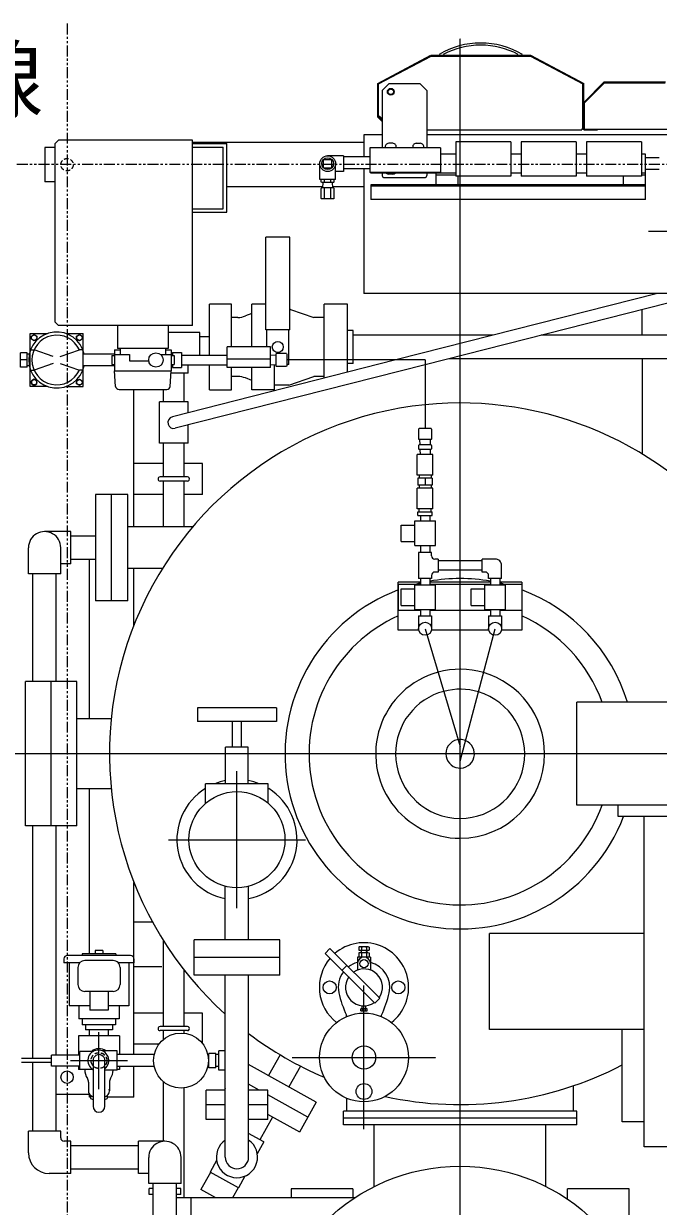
# Model space of a CAD drawing. Units: millimetres at full size. Extents: x -21196 to 21204, y -11807 to 11807.
# Drawn here: x -15811 to -14887, y -8360 to -6638 of the extents above; entities that cross this region are included whole.
import ezdxf
from ezdxf.enums import TextEntityAlignment as Align

# ---------------------------------------------------------------- set-up
doc = ezdxf.new("R2010")
doc.units = ezdxf.units.MM
doc.header["$LTSCALE"] = 0.5
for name, pattern in [('USER5', [2, 1.25, -0.25, 0.25, -0.25]), ('USER6', [63.5, 31.75, -6.35, 6.35, -6.35, 6.35, -6.35]), ('USER7', [38.099999, 12.7, -6.35, 12.7, -6.35])]:
    doc.linetypes.add(name, pattern=pattern)
doc.layers.add('0-1_0(機器配置図 260128.dwg)', color=7, linetype='Continuous', lineweight=9)
doc.layers.add('0-B_PV(機器配置図 260128.dwg)', color=7, linetype='Continuous', lineweight=18)
doc.styles.add('ＭＳ ゴシック', font='')
doc.styles.get('ＭＳ ゴシック').set_extended_font_data('MS Gothic')

msp = doc.modelspace()

# ---------------------------------------------------------------- linework, layer by layer
at = {"layer": '0-B_PV(機器配置図 260128.dwg)', "linetype": 'USER6'}
for p, q in [((-15748.2401, -6638.3629), (-15748.2401, -8470.8023)), ((-14630.8121, -6843.6113), (-15939.0275, -6843.6113))]:
    msp.add_line(p, q, dxfattribs=at)
at = {"layer": '0-B_PV(機器配置図 260128.dwg)', "linetype": 'USER5'}
for p, q in [((-15175.7399, -8980.9304), (-15175.7399, -6659.8951)), ((-14806.815, -6941.1113), (-14901.2353, -6941.1113)), ((-14543.0573, -7701.1113), (-16211.2009, -7701.1113)), ((-15500.7399, -7926.0108), (-15500.7399, -7726.2108)), ((-15600.6399, -7826.1108), (-15400.8399, -7826.1108)), ((-15315.7402, -8247.7112), (-15315.7402, -8038.5112)), ((-15701.7396, -8189.1109), (-15701.7396, -8106.1109)), ((-15743.2396, -8147.6109), (-15660.2396, -8147.6109)), ((-15420.3402, -8143.1112), (-15211.1402, -8143.1112))]:
    msp.add_line(p, q, dxfattribs=at)
at = {"layer": '0-B_PV(機器配置図 260128.dwg)'}
for p, q in [((-15295.7394, -6725.2888), (-15218.6009, -6684.4507)), ((-15218.0394, -6684.3113), (-15073.1414, -6684.3113)), ((-15218.0394, -6685.5113), (-15073.4394, -6685.5113)), ((-15073.4394, -6685.5113), (-14996.9394, -6726.0113)), ((-15073.1414, -6684.3113), (-14995.7394, -6725.2888)), ((-15295.7394, -6774.3113), (-15295.7394, -6725.2888)), ((-15289.2394, -6735.5113), (-15279.2394, -6725.5113)), ((-15279.2394, -6725.5113), (-15234.2394, -6725.5113)), ((-15224.2394, -6735.5113), (-15234.2394, -6725.5113)), ((-14996.9394, -6791.5113), (-14996.9394, -6726.0113)), ((-14995.7394, -6753.1113), (-14965.7394, -6723.1113)), ((-14995.7394, -6791.5113), (-14995.7394, -6725.2888)), ((-14994.5394, -6753.6083), (-14965.2424, -6724.3113)), ((-14965.7394, -6723.1113), (-14876.7394, -6723.1113)), ((-14965.2424, -6724.3113), (-14877.2365, -6724.3113)), ((-15289.2394, -6735.5113), (-15289.2394, -6819.1113)), ((-15224.2394, -6735.5113), (-15224.2394, -6819.1113)), ((-14995.7394, -6793.1113), (-14995.7394, -6753.1113)), ((-14994.5394, -6791.9113), (-14994.5394, -6753.6083)), ((-15295.7394, -6774.3113), (-15289.2394, -6780.8113)), ((-15294.5394, -6773.1113), (-15294.5394, -6773.8142)), ((-15294.5394, -6773.1113), (-15292.9394, -6773.1113)), ((-15294.5394, -6773.8142), (-15289.2394, -6779.1142)), ((-15289.2394, -6776.8113), (-15292.9394, -6773.1113)), ((-15224.2394, -6793.1113), (-14998.5394, -6793.1113)), ((-14998.5394, -6791.5113), (-14998.5394, -6793.1113)), ((-14998.5394, -6791.5113), (-14996.9394, -6791.5113)), ((-14996.9394, -6791.5113), (-14995.7394, -6791.5113)), ((-14994.5394, -6791.9113), (-14847.9394, -6791.9113)), ((-14994.5394, -6791.9113), (-14975.7394, -6791.9113)), ((-15760.7401, -6807.9112), (-15765.7401, -6812.9112)), ((-15565.7401, -6807.9112), (-15760.7401, -6807.9112)), ((-15315.7402, -6811.1113), (-15565.7402, -6811.1113)), ((-15565.7401, -7077.9112), (-15565.7401, -6807.9112)), ((-15565.7401, -6812.9112), (-15515.7401, -6812.9112)), ((-15289.2394, -6800.1113), (-15315.7399, -6800.1113)), ((-15315.7399, -6800.1113), (-15315.7399, -6832.4113)), ((-15273.7394, -6812.5113), (-15279.7394, -6812.5113)), ((-15239.7394, -6812.5113), (-15233.7394, -6812.5113)), ((-15181.7399, -6810.5113), (-15181.7399, -6860.5113)), ((-15101.7399, -6810.5113), (-15181.7399, -6810.5113)), ((-15101.7399, -6810.5113), (-15101.7399, -6860.5113)), ((-15086.7399, -6810.5113), (-15086.7399, -6860.5113)), ((-15006.7399, -6810.5113), (-15086.7399, -6810.5113)), ((-15006.7399, -6810.5113), (-15006.7399, -6860.5113)), ((-14991.7399, -6810.5113), (-14991.7399, -6860.5113)), ((-14911.7399, -6810.5113), (-14991.7399, -6810.5113)), ((-14911.7399, -6810.5113), (-14911.7399, -6860.5113)), ((-15780.7401, -6818.6113), (-15780.7401, -6868.6113)), ((-15765.7401, -6818.6113), (-15780.7401, -6818.6113)), ((-15565.7401, -6817.9112), (-15520.7401, -6817.9112)), ((-15520.7401, -6907.9112), (-15520.7401, -6817.9112)), ((-15345.6896, -6830.6113), (-15368.6896, -6830.6113)), ((-15345.6896, -6830.6113), (-15345.6896, -6853.6113)), ((-15307.2399, -6832.4113), (-15345.6896, -6832.4113)), ((-15307.2399, -6819.1113), (-15307.2399, -6855.1113)), ((-15204.2399, -6819.1113), (-15307.2399, -6819.1113)), ((-15204.2399, -6819.1113), (-15204.2399, -6855.1113)), ((-15181.7399, -6828.1113), (-15204.2399, -6828.1113)), ((-15086.7399, -6828.1113), (-15101.7399, -6828.1113)), ((-14991.7399, -6828.1113), (-15006.7399, -6828.1113)), ((-14905.7399, -6828.1113), (-14911.7399, -6828.1113)), ((-14905.7399, -6893.1113), (-14905.7399, -6828.1113)), ((-14885.7398, -6833.4614), (-14905.7399, -6833.4614)), ((-15380.1896, -6865.1113), (-15380.1896, -6842.1113)), ((-15374.6896, -6836.1113), (-15362.6896, -6836.1113)), ((-15374.6896, -6848.1113), (-15374.6896, -6836.1113)), ((-15357.1896, -6865.1113), (-15357.1896, -6842.1113)), ((-15307.2399, -6849.7113), (-15345.6896, -6849.7113)), ((-15315.7399, -6849.7113), (-15315.7399, -7031.1113)), ((-14885.7398, -6850.7614), (-14905.7399, -6850.7614)), ((-15765.7401, -6868.6113), (-15780.7401, -6868.6113)), ((-15357.1896, -6865.1113), (-15380.1896, -6865.1113)), ((-15378.1896, -6868.8113), (-15378.1896, -6865.1113)), ((-15373.4396, -6869.6113), (-15373.4396, -6865.1113)), ((-15363.9396, -6869.6113), (-15363.9396, -6865.1113)), ((-15359.1896, -6868.8113), (-15359.1896, -6865.1113)), ((-15345.6896, -6853.6113), (-15357.1896, -6853.6113)), ((-15204.2399, -6855.1113), (-15307.2399, -6855.1113)), ((-15305.7399, -6856.1113), (-15305.7399, -6855.1113)), ((-15181.7399, -6856.1113), (-15305.7399, -6856.1113)), ((-15289.2394, -6855.1113), (-15289.2394, -6859.5113)), ((-15286.2394, -6862.5113), (-15227.2394, -6862.5113)), ((-15273.7394, -6857.5113), (-15279.7394, -6857.5113)), ((-15224.2394, -6855.1113), (-15224.2394, -6859.5113)), ((-15210.7399, -6873.1113), (-15210.7399, -6856.1113)), ((-15181.7399, -6859.1113), (-15210.7399, -6859.1113)), ((-15101.7399, -6860.5113), (-15181.7399, -6860.5113)), ((-15178.7399, -6873.1113), (-15178.7399, -6860.5113)), ((-15086.7399, -6856.1113), (-15101.7399, -6856.1113)), ((-15006.7399, -6860.5113), (-15086.7399, -6860.5113)), ((-14991.7399, -6856.1113), (-15006.7399, -6856.1113)), ((-14911.7399, -6860.5113), (-14991.7399, -6860.5113)), ((-14937.7399, -6873.1113), (-14937.7399, -6860.5113)), ((-14905.7399, -6856.1113), (-14911.7399, -6856.1113)), ((-14905.7399, -6856.1113), (-14911.7399, -6856.1113)), ((-14905.7399, -6859.1113), (-14911.7399, -6859.1113)), ((-14905.7399, -6859.1113), (-14911.7399, -6859.1113)), ((-15376.138, -6876.1113), (-15515.7401, -6876.1113)), ((-15377.3897, -6877.4612), (-15378.1897, -6878.2612)), ((-15377.3896, -6869.6113), (-15378.1896, -6868.8113)), ((-15378.1896, -6892.6613), (-15378.1896, -6878.2613)), ((-15359.9897, -6869.6113), (-15377.3896, -6869.6113)), ((-15359.9897, -6877.4613), (-15377.3896, -6877.4613)), ((-15375.8896, -6869.6113), (-15376.1896, -6877.4613)), ((-15373.4396, -6893.4613), (-15373.4396, -6877.4613)), ((-15363.9396, -6893.4613), (-15363.9396, -6877.4613)), ((-15361.1896, -6877.4613), (-15361.4896, -6869.6113)), ((-15315.9128, -6876.1113), (-15361.2412, -6876.1113)), ((-15359.1897, -6868.8112), (-15359.9897, -6869.6112)), ((-15359.1896, -6878.2613), (-15359.9897, -6877.4613)), ((-15359.1896, -6892.6613), (-15359.1896, -6878.2613)), ((-15305.7399, -6873.1113), (-15305.7399, -6894.1113)), ((-14905.7399, -6873.1113), (-15305.7399, -6873.1113)), ((-14905.7399, -6874.7113), (-15305.7399, -6874.7113)), ((-15285.7399, -6873.1113), (-15285.7399, -6874.7113)), ((-14925.7399, -6874.7113), (-14925.7399, -6873.1113)), ((-14905.7399, -6894.1113), (-14905.7399, -6883.1113)), ((-15377.3896, -6893.4613), (-15378.1896, -6892.6613)), ((-15359.9897, -6893.4613), (-15377.3897, -6893.4613)), ((-15359.1897, -6892.6612), (-15359.9897, -6893.4612)), ((-14905.7399, -6894.1113), (-15305.7399, -6894.1113)), ((-15565.7401, -6907.9112), (-15520.7401, -6907.9112)), ((-15458.8401, -7083.9787), (-15458.8401, -6948.9951)), ((-15423.6399, -6948.9951), (-15458.8401, -6948.9951)), ((-15423.6399, -7083.9787), (-15423.6399, -6948.9951)), ((-14867.8897, -7031.1113), (-15315.7399, -7031.1113)), ((-14888.2913, -7031.1113), (-15269.3297, -7127.9109)), ((-15540.7402, -7121.0109), (-15540.7402, -7046.4953)), ((-15508.7403, -7046.4953), (-15540.7402, -7046.4953)), ((-15508.7403, -7108.9111), (-15508.7403, -7046.4953)), ((-15479.2398, -7108.9111), (-15479.2398, -7046.4953)), ((-15458.8401, -7046.4953), (-15479.2398, -7046.4953)), ((-15422.7715, -7054.3588), (-15388.7401, -7065.9953)), ((-15373.7397, -7127.9109), (-15373.7397, -7046.4953)), ((-15339.7401, -7046.4953), (-15373.7397, -7046.4953)), ((-15339.7401, -7132.9952), (-15339.7401, -7046.4953)), ((-14873.2398, -7045.1371), (-15226.74, -7134.9409)), ((-14910.7401, -7091.9952), (-14910.7401, -7054.6635)), ((-15499.4712, -7065.9951), (-15508.7403, -7065.9951)), ((-15479.2404, -7060.2455), (-15488.4123, -7063.8826)), ((-15373.7397, -7065.9951), (-15388.74, -7065.9951)), ((-15801.7401, -7166.4115), (-15801.7401, -7089.4115)), ((-15801.7401, -7089.4115), (-15776.8034, -7089.4115)), ((-15800.2238, -7093.1115), (-15796.2401, -7090.8115)), ((-15796.2401, -7090.8115), (-15792.2564, -7093.1115)), ((-15565.7401, -7077.9112), (-15760.7401, -7077.9112)), ((-15749.6768, -7089.4115), (-15724.7401, -7089.4115)), ((-15734.2238, -7093.1115), (-15730.2401, -7090.8115)), ((-15730.2401, -7090.8115), (-15726.2564, -7093.1115)), ((-15724.7401, -7166.4115), (-15724.7401, -7089.4115)), ((-15674.7402, -7077.9112), (-15674.7402, -7111.411)), ((-15600.7399, -7077.9112), (-15600.7399, -7111.411)), ((-15554.7399, -7087.9953), (-15600.7399, -7087.9953)), ((-15554.7399, -7121.0109), (-15554.7399, -7087.9953)), ((-15423.6399, -7083.9787), (-15458.8401, -7083.9787)), ((-15457.2402, -7108.9111), (-15457.2402, -7083.9787)), ((-15425.2399, -7134.5952), (-15425.2399, -7083.9787)), ((-15331.7397, -7084.9954), (-15339.7401, -7084.9954)), ((-15331.7397, -7132.9952), (-15331.7397, -7084.9954)), ((-15127.9533, -7091.9952), (-15331.7397, -7091.9952)), ((-14805.74, -7091.9952), (-15057.6914, -7091.9952)), ((-15800.2238, -7097.7115), (-15800.2238, -7093.1115)), ((-15796.2401, -7100.0115), (-15800.2238, -7097.7115)), ((-15792.2564, -7097.7115), (-15796.2401, -7100.0115)), ((-15792.2564, -7093.1115), (-15792.2564, -7097.7115)), ((-15734.2238, -7097.7115), (-15734.2238, -7093.1115)), ((-15730.2401, -7100.0115), (-15734.2238, -7097.7115)), ((-15726.2564, -7097.7115), (-15730.2401, -7100.0115)), ((-15726.2564, -7093.1115), (-15726.2564, -7097.7115)), ((-15540.7402, -7093.9955), (-15554.7399, -7093.9955)), ((-15451.9398, -7108.9111), (-15514.9403, -7108.9111)), ((-15514.9403, -7138.9108), (-15514.9403, -7108.9111)), ((-15451.9398, -7138.9108), (-15451.9398, -7108.9111)), ((-15806.2401, -7117.4115), (-15816.2401, -7117.4115)), ((-15806.2401, -7138.4115), (-15806.2401, -7117.4115)), ((-15801.7401, -7119.2615), (-15806.2401, -7119.2615)), ((-15801.7401, -7113.0681), (-15796.2358, -7113.0681)), ((-15768.2401, -7122.9115), (-15796.2358, -7113.0681)), ((-15768.2401, -7122.9115), (-15771.7401, -7121.6809)), ((-15758.2401, -7122.9115), (-15730.2443, -7113.0681)), ((-15724.7401, -7113.0681), (-15730.2443, -7113.0681)), ((-15679.04, -7119.2615), (-15724.7401, -7119.2615)), ((-15683.0397, -7121.4111), (-15679.0402, -7121.4111)), ((-15683.0397, -7121.4111), (-15683.0397, -7134.4108)), ((-15679.0402, -7112.9111), (-15670.7398, -7112.9111)), ((-15679.0402, -7112.9111), (-15679.0402, -7143.9109)), ((-15679.0402, -7119.911), (-15657.04, -7119.911)), ((-15600.7399, -7111.411), (-15674.7402, -7111.411)), ((-15670.7398, -7111.411), (-15670.7398, -7119.911)), ((-15657.04, -7119.911), (-15657.04, -7128.9111)), ((-15611.939, -7119.911), (-15596.44, -7119.911)), ((-15604.7399, -7111.411), (-15604.7399, -7119.911)), ((-15604.7399, -7112.9111), (-15596.44, -7112.9111)), ((-15596.44, -7112.9111), (-15596.44, -7143.9109)), ((-15596.44, -7118.9109), (-15594.4398, -7118.9109)), ((-15594.4398, -7116.9111), (-15594.4398, -7121.4111)), ((-15594.4398, -7116.9111), (-15581.4397, -7116.9111)), ((-15581.4397, -7116.9111), (-15581.4397, -7138.9108)), ((-15581.4397, -7121.0109), (-15514.9403, -7121.0109)), ((-15451.9397, -7120.9025), (-15443.93, -7120.4108)), ((-15443.1295, -7118.4106), (-15443.9298, -7119.2109)), ((-15443.9298, -7119.2108), (-15443.9298, -7136.6111)), ((-15428.7298, -7118.4108), (-15443.1298, -7118.4108)), ((-15428.7296, -7118.4108), (-15427.9296, -7119.2107)), ((-15427.9299, -7119.2108), (-15427.9299, -7136.6111)), ((-14793.9397, -7125.9953), (-15191.5275, -7125.9953)), ((-14910.7401, -7125.9953), (-14910.7401, -7264.6624)), ((-15806.2401, -7127.9115), (-15816.2401, -7127.9115)), ((-15801.7401, -7136.5615), (-15806.2401, -7136.5615)), ((-15801.7401, -7142.7548), (-15796.2358, -7142.7548)), ((-15768.2401, -7132.9115), (-15796.2358, -7142.7548)), ((-15768.2401, -7132.9115), (-15771.7401, -7134.1421)), ((-15758.2401, -7132.9115), (-15730.2443, -7142.7548)), ((-15724.7401, -7142.7548), (-15730.2443, -7142.7548)), ((-15679.04, -7136.5615), (-15724.7401, -7136.5615)), ((-15683.0397, -7134.4108), (-15679.0402, -7134.4108)), ((-15679.0402, -7143.9109), (-15596.44, -7143.9109)), ((-15677.4736, -7166.2607), (-15679.0398, -7143.9112)), ((-15657.04, -7128.9111), (-15629.1923, -7128.9111)), ((-15598.0062, -7166.2604), (-15596.4399, -7143.9109)), ((-15596.44, -7134.4108), (-15592.44, -7134.4108)), ((-15596.44, -7136.911), (-15594.4398, -7136.911)), ((-15269.3297, -7127.9109), (-15594.8695, -7210.6117)), ((-15594.4398, -7134.4108), (-15594.4398, -7138.9108)), ((-15594.4398, -7138.9108), (-15581.4397, -7138.9108)), ((-15226.74, -7134.9409), (-15590.6099, -7227.3791)), ((-15581.4397, -7134.811), (-15514.9403, -7134.811)), ((-15571.7399, -7146.9953), (-15571.7399, -7134.811)), ((-15540.7402, -7171.4953), (-15540.7402, -7134.811)), ((-15451.9398, -7126.9108), (-15514.9403, -7126.9108)), ((-15451.9398, -7138.9108), (-15514.9403, -7138.9108)), ((-15508.7403, -7171.4953), (-15508.7403, -7138.9108)), ((-15479.2398, -7171.4953), (-15479.2398, -7138.9108)), ((-15443.9293, -7135.4111), (-15451.9399, -7134.9194)), ((-15446.2403, -7171.4953), (-15446.2403, -7134.5952)), ((-15443.9294, -7136.6107), (-15443.1294, -7137.4106)), ((-15428.7298, -7137.4111), (-15443.1298, -7137.4111)), ((-15427.9295, -7136.6108), (-15428.7294, -7137.4108)), ((-15226.7396, -7127.9109), (-15427.9299, -7127.9109)), ((-15425.2399, -7134.5952), (-15427.9299, -7134.5952)), ((-15373.7397, -7154.4355), (-15373.7397, -7127.9109)), ((-15339.7401, -7145.7982), (-15339.7401, -7132.911)), ((-15331.7397, -7132.9952), (-15339.7401, -7132.9952)), ((-15226.74, -7127.9109), (-15226.74, -7227.7614)), ((-15796.2401, -7155.8115), (-15800.2238, -7158.1115)), ((-15800.2238, -7158.1115), (-15800.2238, -7162.7115)), ((-15792.2564, -7158.1115), (-15796.2401, -7155.8115)), ((-15792.2564, -7162.7115), (-15792.2564, -7158.1115)), ((-15734.2238, -7158.1115), (-15730.2401, -7155.8115)), ((-15734.2238, -7162.7115), (-15734.2238, -7158.1115)), ((-15730.2401, -7155.8115), (-15726.2564, -7158.1115)), ((-15726.2564, -7158.1115), (-15726.2564, -7162.7115)), ((-15571.7399, -7146.9953), (-15596.6562, -7146.9953)), ((-15577.7401, -7160.3472), (-15577.7401, -7146.9953)), ((-15577.7401, -7188.9954), (-15577.7401, -7152.335)), ((-15499.4712, -7151.9954), (-15508.7403, -7151.9954)), ((-15479.2399, -7157.7451), (-15488.4122, -7154.1078)), ((-15425.2396, -7164.4755), (-15388.7397, -7151.9949)), ((-15373.7397, -7151.9954), (-15388.74, -7151.9954)), ((-15776.8034, -7166.4115), (-15801.7401, -7166.4115)), ((-15800.2238, -7162.7115), (-15796.2401, -7165.0115)), ((-15796.2401, -7165.0115), (-15792.2564, -7162.7115)), ((-15749.6768, -7166.4115), (-15724.7401, -7166.4115)), ((-15730.2401, -7165.0115), (-15734.2238, -7162.7115)), ((-15726.2564, -7162.7115), (-15730.2401, -7165.0115)), ((-15672.4859, -7170.9111), (-15602.9938, -7170.9111)), ((-15650.7399, -7370.861), (-15650.7399, -7170.9111)), ((-15607.7398, -7188.9954), (-15607.7398, -7170.9111)), ((-15540.7402, -7171.4953), (-15508.7403, -7171.4953)), ((-15446.2403, -7171.4953), (-15479.2398, -7171.4953)), ((-15425.2399, -7164.4758), (-15446.2403, -7164.4758)), ((-15601.3899, -7188.9954), (-15613.74, -7188.9954)), ((-15613.74, -7248.9955), (-15613.74, -7188.9954)), ((-15571.7399, -7188.9954), (-15608.2773, -7188.9954)), ((-15571.7399, -7204.7355), (-15571.7399, -7188.9954)), ((-15571.7399, -7248.9955), (-15571.7399, -7222.5852)), ((-15235.4399, -7227.7612), (-15236.2399, -7228.5611)), ((-15236.2397, -7228.5614), (-15236.2397, -7242.9613)), ((-15218.0399, -7227.7614), (-15235.4401, -7227.7614)), ((-15217.2398, -7228.5613), (-15218.0401, -7227.761)), ((-15217.2399, -7228.5614), (-15217.2399, -7242.9613)), ((-15235.4397, -7243.761), (-15236.2397, -7242.961)), ((-15218.0399, -7243.7613), (-15235.4401, -7243.7613)), ((-15233.9403, -7251.6113), (-15234.2403, -7243.7614)), ((-15219.2395, -7243.7613), (-15219.5395, -7251.6112)), ((-15217.2394, -7242.9609), (-15218.0397, -7243.7612)), ((-15571.7399, -7248.9955), (-15613.74, -7248.9955)), ((-15607.7398, -7298.111), (-15607.7398, -7248.9955)), ((-15577.7401, -7298.111), (-15577.7401, -7248.9955)), ((-15235.44, -7258.1109), (-15236.24, -7257.3109)), ((-15236.2397, -7252.4113), (-15236.2397, -7257.3111)), ((-15235.4396, -7251.6108), (-15236.2396, -7252.4108)), ((-15218.0399, -7251.6113), (-15235.4401, -7251.6113)), ((-15218.0399, -7258.1111), (-15235.4401, -7258.1111)), ((-15234.2399, -7258.1115), (-15233.9899, -7265.6113)), ((-15219.2399, -7258.1113), (-15219.4899, -7265.6113)), ((-15217.2397, -7257.3108), (-15218.04, -7258.111)), ((-15217.2398, -7252.4112), (-15218.0398, -7251.6112)), ((-15217.2399, -7252.4113), (-15217.2399, -7257.3111)), ((-15607.7398, -7278.6111), (-15650.7399, -7278.6111)), ((-15550.7399, -7278.6111), (-15577.7401, -7278.6111)), ((-15550.7399, -7323.611), (-15550.7399, -7278.6111)), ((-15215.2402, -7265.6113), (-15238.2402, -7265.6113)), ((-15238.2402, -7295.6113), (-15238.2402, -7265.6113)), ((-15215.2402, -7295.6113), (-15215.2402, -7265.6113)), ((-15572.74, -7298.111), (-15612.7399, -7298.111)), ((-15215.2402, -7295.6113), (-15238.2402, -7295.6113)), ((-15235.3901, -7295.6113), (-15235.3901, -7300.1113)), ((-15218.0902, -7295.6113), (-15218.0902, -7300.1113)), ((-15572.74, -7304.1112), (-15612.7399, -7304.1112)), ((-15607.7398, -7370.861), (-15607.7398, -7304.1112)), ((-15577.7401, -7370.861), (-15577.7401, -7304.1112)), ((-15238.2402, -7344.6113), (-15238.2402, -7314.6113)), ((-15215.2402, -7314.6113), (-15238.2402, -7314.6113)), ((-15216.2402, -7310.1113), (-15237.2402, -7310.1113)), ((-15235.3901, -7310.1113), (-15235.3901, -7314.6113)), ((-15226.7402, -7300.1113), (-15226.7402, -7310.1113)), ((-15218.0902, -7310.1113), (-15218.0902, -7314.6113)), ((-15216.2402, -7300.1113), (-15216.2402, -7310.1113)), ((-15215.2402, -7344.6113), (-15215.2402, -7314.6113)), ((-15706.7397, -7323.611), (-15706.7397, -7478.6111)), ((-15659.74, -7323.611), (-15706.7397, -7323.611)), ((-15683.2398, -7478.6111), (-15683.2398, -7323.611)), ((-15659.74, -7478.6111), (-15659.74, -7323.611)), ((-15607.7398, -7323.611), (-15650.7399, -7323.611)), ((-15550.7399, -7323.611), (-15577.7401, -7323.611)), ((-15215.2402, -7344.6113), (-15238.2402, -7344.6113)), ((-15237.2402, -7354.1112), (-15237.2402, -7349.1111)), ((-15237.2402, -7349.1111), (-15216.2398, -7349.1111)), ((-15218.0901, -7344.6113), (-15235.3902, -7344.6113)), ((-15235.3902, -7349.1115), (-15235.3902, -7344.6113)), ((-15218.0901, -7349.1115), (-15218.0901, -7344.6113)), ((-15216.2398, -7354.1112), (-15216.2398, -7349.1111)), ((-15241.7398, -7398.1114), (-15241.7398, -7362.1111)), ((-15241.7398, -7362.1111), (-15211.7402, -7362.1111)), ((-15237.2402, -7354.1112), (-15216.2398, -7354.1112)), ((-15233.6396, -7354.1112), (-15233.6396, -7362.1111)), ((-15219.84, -7354.1112), (-15219.84, -7362.1111)), ((-15211.7402, -7398.1114), (-15211.7402, -7362.1111)), ((-15742.7399, -7377.611), (-15780.9397, -7377.611)), ((-15742.7399, -7424.6111), (-15742.7399, -7377.611)), ((-15706.7397, -7384.1108), (-15742.5398, -7384.1108)), ((-15565.159, -7370.861), (-15659.74, -7370.861)), ((-15261.7402, -7368.1113), (-15241.7398, -7368.1113)), ((-15261.7402, -7392.1116), (-15261.7402, -7368.1113)), ((-15804.4399, -7439.311), (-15804.4399, -7401.1108)), ((-15757.4403, -7439.311), (-15757.4403, -7401.1108)), ((-15261.7402, -7392.1116), (-15241.7398, -7392.1116)), ((-15241.7398, -7398.1114), (-15211.7402, -7398.1114)), ((-15233.6396, -7398.1114), (-15233.6396, -7408.1111)), ((-15219.84, -7398.1114), (-15219.84, -7408.1111)), ((-15706.7397, -7418.1109), (-15742.5398, -7418.1109)), ((-15715.7401, -7650.3113), (-15715.7401, -7418.1113)), ((-15217.2399, -7408.1111), (-15236.2397, -7408.1111)), ((-15236.2397, -7408.1111), (-15236.2397, -7446.1112)), ((-15217.2399, -7412.8614), (-15217.2399, -7408.1111)), ((-15207.7398, -7417.6113), (-15212.49, -7417.6113)), ((-15207.7398, -7417.6113), (-15207.7398, -7436.6111)), ((-15143.74, -7436.6111), (-15143.74, -7417.6113)), ((-15124.7402, -7417.6113), (-15143.74, -7417.6113)), ((-15742.7399, -7424.6111), (-15757.4403, -7424.6111)), ((-15609.2687, -7431.3612), (-15659.74, -7431.3612)), ((-15650.7399, -7513.7948), (-15650.7399, -7431.3612)), ((-15207.7398, -7436.6111), (-15212.49, -7436.6111)), ((-15143.74, -7420.2114), (-15207.7398, -7420.2114)), ((-15143.74, -7434.0114), (-15207.7398, -7434.0114)), ((-15138.9898, -7436.6111), (-15143.74, -7436.6111)), ((-15115.2401, -7446.1112), (-15115.2401, -7427.1114)), ((-15757.4403, -7439.311), (-15804.4399, -7439.311)), ((-15797.9401, -7596.1108), (-15797.9401, -7439.311)), ((-15763.9401, -7596.1108), (-15763.9401, -7439.311)), ((-15233.6396, -7451.1108), (-15265.7402, -7451.1108)), ((-15217.2399, -7446.1112), (-15236.2397, -7446.1112)), ((-15233.6396, -7446.1112), (-15233.6396, -7455.1108)), ((-15219.84, -7446.1112), (-15219.84, -7455.1108)), ((-15131.6403, -7451.1108), (-15219.84, -7451.1108)), ((-15217.2399, -7441.3614), (-15217.2399, -7446.1112)), ((-15134.2404, -7446.1112), (-15134.2404, -7441.3614)), ((-15115.2401, -7446.1112), (-15134.2404, -7446.1112)), ((-15131.6403, -7446.1112), (-15131.6403, -7455.1108)), ((-15117.8402, -7446.1112), (-15117.8402, -7455.1108)), ((-15085.7401, -7451.1108), (-15117.8402, -7451.1108)), ((-15085.7401, -7451.1108), (-15085.7401, -7521.1108)), ((-15265.7402, -7454.1112), (-15233.6396, -7454.1112)), ((-15265.7402, -7454.1112), (-15265.7402, -7492.1112)), ((-15261.7402, -7461.111), (-15241.7398, -7461.111)), ((-15261.7402, -7485.1114), (-15261.7402, -7461.111)), ((-15241.7398, -7491.1111), (-15241.7398, -7455.1108)), ((-15241.7398, -7455.1108), (-15211.7402, -7455.1108)), ((-15219.84, -7454.1112), (-15131.6403, -7454.1112)), ((-15211.7402, -7491.1111), (-15211.7402, -7455.1108)), ((-15159.74, -7461.111), (-15139.7396, -7461.111)), ((-15159.74, -7485.1114), (-15159.74, -7461.111)), ((-15139.7396, -7491.1111), (-15139.7396, -7455.1108)), ((-15139.7396, -7455.1108), (-15109.74, -7455.1108)), ((-15117.8402, -7454.1112), (-15085.7401, -7454.1112)), ((-15109.74, -7491.1111), (-15109.74, -7455.1108)), ((-15659.74, -7478.6111), (-15706.7397, -7478.6111)), ((-15261.7402, -7485.1114), (-15241.7398, -7485.1114)), ((-15159.74, -7485.1114), (-15139.7396, -7485.1114)), ((-15265.7402, -7492.1112), (-15233.6396, -7492.1112)), ((-15241.7398, -7491.1111), (-15211.7402, -7491.1111)), ((-15236.2397, -7500.1107), (-15236.2397, -7519.111)), ((-15236.2397, -7500.1107), (-15217.2399, -7500.1107)), ((-15233.6396, -7491.1111), (-15233.6396, -7500.1107)), ((-15219.84, -7491.1111), (-15219.84, -7500.1107)), ((-15219.84, -7492.1112), (-15131.6403, -7492.1112)), ((-15217.2399, -7500.1107), (-15217.2399, -7519.111)), ((-15139.7396, -7491.1111), (-15109.74, -7491.1111)), ((-15134.2399, -7500.1107), (-15134.2399, -7519.111)), ((-15134.2399, -7500.1107), (-15115.2401, -7500.1107)), ((-15131.6403, -7491.1111), (-15131.6403, -7500.1107)), ((-15117.8402, -7491.1111), (-15117.8402, -7500.1107)), ((-15117.8402, -7492.1112), (-15085.7401, -7492.1112)), ((-15115.2401, -7500.1107), (-15115.2401, -7519.111)), ((-15226.74, -7519.1103), (-15175.8399, -7690.2747)), ((-15134.0267, -7521.1108), (-15217.2399, -7521.1108)), ((-15175.7402, -7711.611), (-15124.7402, -7519.1107)), ((-15085.7401, -7521.1108), (-15115.4529, -7521.1108)), ((-15733.7403, -7596.1108), (-15808.7403, -7596.1108)), ((-15808.7403, -7806.1109), (-15808.7403, -7596.1108)), ((-15771.2403, -7806.1109), (-15771.2403, -7596.1108)), ((-15733.7403, -7806.1109), (-15733.7403, -7596.1108)), ((-15443.24, -7634.1108), (-15443.24, -7654.1107)), ((-15005.74, -7776.1108), (-15005.74, -7626.1108)), ((-14855.74, -7626.1108), (-15005.74, -7626.1108)), ((-15683.8066, -7650.3108), (-15733.7403, -7650.3108)), ((-15443.24, -7654.1107), (-15558.2398, -7654.1107)), ((-15507.3352, -7691.2715), (-15507.3352, -7654.1107)), ((-15494.1446, -7691.2715), (-15494.1446, -7654.1107)), ((-15517.2408, -7744.7675), (-15517.2408, -7691.2715)), ((-15484.2395, -7691.2715), (-15517.2408, -7691.2715)), ((-15484.2391, -7744.7675), (-15484.2391, -7691.2715)), ((-15546.3493, -7773.1415), (-15546.3493, -7744.7675)), ((-15455.131, -7744.7675), (-15546.3493, -7744.7675)), ((-15500.7399, -7756.8473), (-15500.7399, -7744.7675)), ((-15455.131, -7773.141), (-15455.131, -7744.7675)), ((-15683.8066, -7751.9113), (-15733.7403, -7751.9113)), ((-15715.7402, -7992.1112), (-15715.7402, -7751.9113)), ((-14775.7399, -7776.1108), (-15005.74, -7776.1108)), ((-14945.7398, -7792.6113), (-14945.7398, -7776.1108)), ((-14775.7399, -7792.6113), (-14945.7398, -7792.6113)), ((-14907.7398, -8273.1748), (-14907.7398, -7792.6113)), ((-15733.7403, -7806.1109), (-15808.7403, -7806.1109)), ((-15797.9401, -8144.7275), (-15797.9401, -7806.1109)), ((-15763.9401, -8139.5375), (-15763.9401, -7806.1109)), ((-14907.7398, -7952.611), (-14907.7398, -7832.6111)), ((-15650.7399, -8138.9609), (-15650.7399, -7888.4273)), ((-15517.7399, -7972.1109), (-15517.7399, -7893.9122)), ((-15483.7403, -7972.1109), (-15483.7403, -7893.9122)), ((-15623.7214, -7946.1112), (-15650.7399, -7946.1112)), ((-14907.7398, -7962.6112), (-15132.7398, -7962.6112)), ((-15132.7398, -8102.6108), (-15132.7398, -7962.6112)), ((-15607.7398, -8098.1109), (-15607.7398, -7973.3028)), ((-15438.2399, -7972.1109), (-15563.2399, -7972.1109)), ((-15563.2399, -8023.111), (-15563.2399, -7972.1109)), ((-15438.2399, -8023.111), (-15438.2399, -7972.1109)), ((-15365.2765, -7984.5035), (-15372.3475, -7991.5745)), ((-15292.735, -8057.0449), (-15365.2765, -7984.5035)), ((-15319.7227, -7987.1808), (-15319.7227, -7990.1808)), ((-15319.4839, -7982.3772), (-15319.4839, -7987.1811)), ((-15311.9714, -7982.3627), (-15311.9714, -7987.1805)), ((-15311.7227, -7987.1808), (-15311.7227, -7990.1808)), ((-15308.2402, -7982.3724), (-15308.2402, -7987.1808)), ((-15752.7401, -7999.6111), (-15752.7401, -8005.6109)), ((-15655.7404, -7994.611), (-15747.74, -7994.611)), ((-15677.2401, -7992.1112), (-15726.24, -7992.1112)), ((-15726.24, -7992.1112), (-15726.24, -7994.611)), ((-15680.9902, -8002.1109), (-15722.4898, -8002.1109)), ((-15707.49, -7987.6112), (-15707.49, -7992.1112)), ((-15695.9901, -7987.6112), (-15707.49, -7987.6112)), ((-15695.9901, -7987.6112), (-15695.9901, -7992.1112)), ((-15677.2401, -7992.1112), (-15677.2401, -7994.611)), ((-15650.7399, -7999.6111), (-15650.7399, -8005.6109)), ((-15438.2399, -7997.6109), (-15563.2399, -7997.6109)), ((-15299.8061, -8064.116), (-15372.3475, -7991.5745)), ((-15325.3257, -7997.0176), (-15325.3257, -8016.0415)), ((-15306.1547, -7997.0176), (-15325.3257, -7997.0176)), ((-15323.2402, -7990.8736), (-15323.2402, -7996.5176)), ((-15323.2402, -7996.5808), (-15307.1132, -7996.5808)), ((-15318.9227, -7990.1808), (-15319.7227, -7988.7951)), ((-15319.7227, -7990.1808), (-15311.7227, -7990.1808)), ((-15319.4839, -7990.8772), (-15319.4839, -7996.5811)), ((-15312.5227, -7990.1808), (-15311.7227, -7988.7951)), ((-15311.9714, -7990.8627), (-15311.9714, -7996.5805)), ((-15308.2402, -7990.8724), (-15308.2402, -7996.5808)), ((-15306.1547, -7997.0176), (-15306.1547, -8016.0415)), ((-15730.0895, -8005.6109), (-15752.7401, -8005.6109)), ((-15745.2398, -8005.6109), (-15745.2398, -8068.1109)), ((-15732.49, -8012.1111), (-15732.49, -8037.1108)), ((-15650.7399, -8005.6109), (-15673.3905, -8005.6109)), ((-15670.9901, -8012.1111), (-15670.9901, -8037.1108)), ((-15658.2398, -8005.6109), (-15658.2398, -8068.1109)), ((-15609.9288, -8011.111), (-15650.7399, -8011.111)), ((-15577.7401, -8098.1109), (-15577.7401, -8015.9258)), ((-15340.6289, -8009.151), (-15347.7, -8016.2221)), ((-15438.2399, -8023.111), (-15563.2399, -8023.111)), ((-15517.7399, -8288.1108), (-15517.7399, -8023.111)), ((-15483.7403, -8288.1108), (-15483.7403, -8023.111)), ((-15680.9902, -8047.1109), (-15722.4898, -8047.1109)), ((-15714.9903, -8047.1109), (-15714.9903, -8074.1109)), ((-15688.4902, -8047.1109), (-15688.4902, -8074.1109)), ((-15714.9903, -8068.1109), (-15745.2398, -8068.1109)), ((-15730.9902, -8068.1109), (-15730.9902, -8087.1108)), ((-15658.2398, -8068.1109), (-15688.4902, -8068.1109)), ((-15672.4898, -8068.1109), (-15672.4898, -8087.1108)), ((-15320.3266, -8075.2146), (-15320.3266, -8072.1186)), ((-15318.2402, -8072.1186), (-15318.2402, -8067.8335)), ((-15318.0327, -8075.2187), (-15318.0327, -8072.1189)), ((-15313.4327, -8075.2118), (-15313.4327, -8072.1183)), ((-15313.2402, -8072.1186), (-15313.2402, -8067.8335)), ((-15292.735, -8057.0449), (-15299.8061, -8064.116)), ((-15672.4898, -8087.1108), (-15730.9902, -8087.1108)), ((-15725.9902, -8087.1108), (-15725.9902, -8095.6109)), ((-15688.4902, -8074.1109), (-15714.9903, -8074.1109)), ((-15677.4903, -8087.1108), (-15677.4903, -8095.6109)), ((-15607.7398, -8078.6108), (-15650.7399, -8078.6108)), ((-15341.1417, -8083.7149), (-15341.1417, -8081.5253)), ((-15290.3386, -8083.7149), (-15290.3386, -8081.5253)), ((-15677.4903, -8095.6109), (-15725.9902, -8095.6109)), ((-15721.2403, -8095.6109), (-15721.2403, -8103.1108)), ((-15682.2402, -8103.1108), (-15721.2403, -8103.1108)), ((-15715.7402, -8111.6109), (-15715.7402, -8103.1108)), ((-15687.7394, -8111.6109), (-15687.7394, -8103.1108)), ((-15682.2402, -8095.6109), (-15682.2402, -8103.1108)), ((-15572.74, -8098.1109), (-15612.7399, -8098.1109)), ((-15572.74, -8104.1109), (-15612.7399, -8104.1109)), ((-15607.7398, -8116.7928), (-15607.7398, -8104.1109)), ((-15577.7401, -8107.8648), (-15577.7401, -8104.1109)), ((-14907.7398, -8102.6108), (-15132.7398, -8102.6108)), ((-15731.7397, -8111.6109), (-15731.7397, -8139.5375)), ((-15671.7399, -8111.6109), (-15731.7397, -8111.6109)), ((-15671.7399, -8111.6109), (-15671.7399, -8138.9609)), ((-15614.2396, -8123.6109), (-15650.7399, -8123.6109)), ((-15735.8639, -8139.5375), (-15770.9395, -8139.5375)), ((-15770.9395, -8155.6842), (-15770.9395, -8139.5375)), ((-15729.5202, -8139.5375), (-15735.8639, -8139.5375)), ((-15729.5202, -8160.8742), (-15729.5202, -8134.3475)), ((-15711.0269, -8134.3475), (-15729.5202, -8134.3475)), ((-15675.2399, -8133.6109), (-15696.5791, -8133.6109)), ((-15675.2399, -8161.6109), (-15675.2399, -8133.6109)), ((-15621.2935, -8138.9609), (-15675.2399, -8138.9609)), ((-15541.7398, -8138.9609), (-15543.1864, -8138.9609)), ((-15531.7397, -8137.1108), (-15541.7398, -8137.1108)), ((-15541.7398, -8158.1109), (-15541.7398, -8137.1108)), ((-15531.7397, -8158.1109), (-15531.7397, -8137.1108)), ((-15527.2401, -8138.9609), (-15531.7397, -8138.9609)), ((-15517.7399, -8133.6109), (-15527.2401, -8133.6109)), ((-15527.2401, -8161.6109), (-15527.2401, -8133.6109)), ((-15438.0148, -8139.2028), (-15454.8294, -8169.5371)), ((-15770.9395, -8144.7275), (-15814.7976, -8144.7275)), ((-15770.9395, -8150.4942), (-15814.7976, -8150.4942)), ((-15797.9401, -8250.3109), (-15797.9401, -8150.4942)), ((-15763.9401, -8250.3109), (-15763.9401, -8155.6842)), ((-15731.7397, -8155.6842), (-15731.7397, -8160.6109)), ((-15710.39, -8147.6109), (-15710.39, -8214.2108)), ((-15693.09, -8214.2108), (-15693.09, -8147.6109)), ((-15621.2935, -8156.2608), (-15675.2399, -8156.2608)), ((-15671.7399, -8156.2608), (-15671.7399, -8160.6109)), ((-15650.7399, -8201.1108), (-15650.7399, -8156.2608)), ((-15541.7398, -8156.2608), (-15543.1864, -8156.2608)), ((-15531.7397, -8158.1109), (-15541.7398, -8158.1109)), ((-15527.2401, -8156.2608), (-15531.7397, -8156.2608)), ((-15385.2974, -8208.0792), (-15483.7398, -8153.5117)), ((-15408.2781, -8155.6862), (-15425.0926, -8186.0204)), ((-15729.5202, -8160.6109), (-15731.7397, -8160.6109)), ((-15711.0269, -8160.8742), (-15729.5202, -8160.8742)), ((-15675.2399, -8161.6109), (-15693.09, -8161.6109)), ((-15671.7399, -8160.6109), (-15675.2399, -8160.6109)), ((-15517.7399, -8161.6109), (-15527.2401, -8161.6109)), ((-15717.1178, -8179.0047), (-15717.1178, -8191.6453)), ((-15686.3618, -8179.0047), (-15686.3618, -8191.6615)), ((-15607.7398, -8265.0109), (-15607.7398, -8178.4289)), ((-15577.7401, -8347.4109), (-15577.7401, -8187.357)), ((-15517.7399, -8190.6109), (-15545.7398, -8190.6109)), ((-15545.7398, -8233.6109), (-15545.7398, -8190.6109)), ((-15517.7395, -8188.4944), (-15518.913, -8190.6114)), ((-15468.3418, -8190.6109), (-15483.7403, -8182.0754)), ((-15455.7404, -8190.6109), (-15483.7403, -8190.6109)), ((-15455.7404, -8233.6109), (-15455.7404, -8190.6109)), ((-15010.7401, -8221.4109), (-15010.7401, -8184.3161)), ((-15715.7401, -8196.8114), (-15763.9401, -8196.8114)), ((-15715.7402, -8201.1108), (-15715.7402, -8196.1201)), ((-15713.8651, -8201.1108), (-15715.7402, -8201.1108)), ((-15713.8651, -8198.2947), (-15713.8651, -8202.8362)), ((-15713.8649, -8202.8362), (-15710.3905, -8204.2044)), ((-15693.0898, -8204.2042), (-15689.615, -8202.8359)), ((-15689.6149, -8198.2948), (-15689.6149, -8202.8362)), ((-15650.7399, -8201.1108), (-15689.6149, -8201.1108)), ((-15397.4092, -8229.9295), (-15455.7404, -8197.596)), ((-15385.2974, -8208.0792), (-15409.521, -8251.7797)), ((-15340.7397, -8221.4109), (-15340.7397, -8202.6778)), ((-15517.7399, -8212.1109), (-15545.7398, -8212.1109)), ((-15455.7404, -8212.1109), (-15483.7403, -8212.1109)), ((-15409.2305, -8251.9408), (-15455.7396, -8226.1603)), ((-15345.7398, -8241.2109), (-15345.7398, -8221.4109)), ((-15005.74, -8221.4109), (-15345.7398, -8221.4109)), ((-15005.74, -8241.2109), (-15005.74, -8221.4109)), ((-15517.7399, -8233.6109), (-15545.7398, -8233.6109)), ((-15455.7404, -8233.6109), (-15483.7403, -8233.6109)), ((-15449.0256, -8229.882), (-15467.3514, -8262.9425)), ((-15005.74, -8231.3109), (-15345.7398, -8231.3109)), ((-15005.74, -8241.2109), (-15345.7398, -8241.2109)), ((-15300.7399, -8330.9795), (-15300.7399, -8241.2109)), ((-15050.7399, -8330.9795), (-15050.7399, -8241.2109)), ((-15804.4399, -8282.0109), (-15804.4399, -8250.3109)), ((-15757.4398, -8250.3109), (-15804.4399, -8250.3109)), ((-15757.4398, -8260.0109), (-15757.4398, -8250.3109)), ((-15461.6665, -8266.0937), (-15483.7395, -8253.8585)), ((-15742.7399, -8265.0109), (-15752.4397, -8265.0109)), ((-15742.7399, -8312.0109), (-15742.7399, -8265.0109)), ((-15643.9397, -8271.5109), (-15742.7399, -8271.5109)), ((-15605.74, -8265.0109), (-15643.9397, -8265.0109)), ((-15643.9397, -8312.0109), (-15643.9397, -8265.0109)), ((-15461.6665, -8266.0937), (-15471.1454, -8283.194)), ((-14815.04, -8273.1748), (-14907.7398, -8273.1748)), ((-15629.2398, -8326.7108), (-15629.2398, -8288.5109)), ((-15582.2397, -8326.7108), (-15582.2397, -8288.5109)), ((-15530.3339, -8293.0283), (-15539.8128, -8310.1286)), ((-15742.7399, -8312.0109), (-15774.4399, -8312.0109)), ((-15643.9397, -8305.5109), (-15742.7399, -8305.5109)), ((-15629.2398, -8312.0109), (-15643.9397, -8312.0109)), ((-15539.3758, -8310.3709), (-15553.2415, -8335.3852)), ((-15582.2397, -8326.7108), (-15629.2398, -8326.7108)), ((-15622.74, -8606.3109), (-15622.74, -8326.7108)), ((-15588.74, -8606.3109), (-15588.74, -8326.7108)), ((-15622.74, -8333.7108), (-15628.7402, -8333.7108)), ((-15628.7402, -8342.7108), (-15628.7402, -8333.7108)), ((-15622.74, -8342.7108), (-15628.7402, -8342.7108)), ((-15582.7402, -8333.7108), (-15588.74, -8333.7108)), ((-15582.7402, -8342.7108), (-15588.74, -8342.7108)), ((-15329.2063, -8347.4109), (-15588.74, -8347.4109)), ((-15582.7402, -8342.7108), (-15582.7402, -8333.7108)), ((-15567.6397, -8381.4108), (-15567.6397, -8347.4109)), ((-15531.5457, -8347.4114), (-15553.2415, -8335.3852)), ((-15499.1429, -8332.6723), (-15507.3128, -8347.4113)), ((-15331.9903, -8334.1603), (-15331.9903, -8347.4109)), ((-15019.4895, -8349.2685), (-15019.4895, -8334.1603))]:
    msp.add_line(p, q, dxfattribs=at)
for points in [[(-15294.5394, -6773.1113), (-15294.5394, -6726.0113), (-15218.0394, -6685.5113)], [(-14995.7394, -6793.1113), (-14975.7394, -6793.1113), (-14975.7394, -6791.9113)], [(-15760.7401, -7077.9112), (-15765.7401, -7072.9112), (-15765.7401, -6812.9112)], [(-15565.7401, -6912.9112), (-15515.7401, -6912.9112), (-15515.7401, -6812.9112)], [(-14845.7398, -6828.1113), (-14845.7398, -6800.1113), (-15224.2394, -6800.1113)], [(-15374.6896, -6848.1113), (-15362.6896, -6848.1113), (-15362.6896, -6836.1113)], [(-15806.2401, -7138.4115), (-15816.2401, -7138.4115), (-15816.2401, -7117.4115)], [(-15596.44, -7121.4111), (-15592.44, -7121.4111), (-15592.44, -7134.4108)], [(-15216.2402, -7300.1113), (-15237.2402, -7300.1113), (-15237.2402, -7310.1113)], [(-15236.0269, -7521.1108), (-15265.7402, -7521.1108), (-15265.7402, -7451.1108)], [(-15443.24, -7634.1108), (-15558.2398, -7634.1108), (-15558.2398, -7654.1107)], [(-15323.2402, -7982.3736), (-15322.0897, -7981.8144), (-15321.3641, -7981.6808), (-15319.4839, -7982.3772)], [(-15323.2402, -7982.3736), (-15323.2402, -7987.1808), (-15308.2402, -7987.1808)], [(-15321.3901, -7981.6808), (-15315.7402, -7981.6808), (-15310.1076, -7981.6808)], [(-15319.4839, -7982.3772), (-15318.0734, -7981.9007), (-15314.9371, -7981.7005), (-15313.3763, -7981.8917), (-15311.9714, -7982.3627)], [(-15311.9714, -7982.3627), (-15310.8357, -7981.8123), (-15310.1118, -7981.6808), (-15308.2402, -7982.3736)], [(-15323.2402, -7990.8736), (-15322.0897, -7990.3144), (-15321.3641, -7990.1808), (-15319.4839, -7990.8772)], [(-15321.3901, -7990.1808), (-15315.7402, -7990.1808), (-15310.1076, -7990.1808)], [(-15319.4839, -7990.8772), (-15318.0734, -7990.4007), (-15314.9371, -7990.2005), (-15313.3763, -7990.3917), (-15311.9714, -7990.8627)], [(-15311.9714, -7990.8627), (-15310.8357, -7990.3123), (-15310.1118, -7990.1808), (-15308.2402, -7990.8736)], [(-15311.1266, -8075.2141), (-15311.1266, -8072.1186), (-15320.3266, -8072.1186)], [(-15550.7399, -8122.9583), (-15550.7399, -8078.6108), (-15577.7401, -8078.6108)], [(-15313.4327, -8075.211), (-15315.0021, -8075.5884), (-15316.4663, -8075.5907), (-15318.0327, -8075.218), (-15319.1778, -8075.6182), (-15320.3266, -8075.2145)], [(-15312.2606, -8075.6186), (-15315.7266, -8075.6186), (-15319.2082, -8075.6186)], [(-15311.1266, -8075.2145), (-15312.2778, -8075.6169), (-15313.4327, -8075.211)], [(-14907.7398, -8236.6109), (-14939.7396, -8236.6109), (-14939.7396, -8102.6108)], [(-15729.5202, -8155.6842), (-15735.8639, -8155.6842), (-15770.9395, -8155.6842)], [(-15717.118, -8191.6533), (-15716.9161, -8193.3973), (-15716.3157, -8195.0954), (-15715.3325, -8196.7032), (-15713.9925, -8198.1784), (-15712.3307, -8199.4822), (-15710.3909, -8200.5804)], [(-15693.0893, -8200.5805), (-15691.2779, -8199.567), (-15689.7039, -8198.374), (-15688.4029, -8197.0285), (-15687.4045, -8195.5611), (-15686.7312, -8194.005), (-15686.3984, -8192.3956), (-15686.4137, -8190.7693), (-15686.7766, -8189.1632)], [(-15489.2271, -8315.8142), (-15498.7059, -8332.9145), (-15539.8128, -8310.1286)], [(-15331.9903, -8334.1603), (-15421.9906, -8334.1603), (-15421.9906, -8347.4109)], [(-14929.4892, -8424.1603), (-14929.4892, -8334.1603), (-15019.4895, -8334.1603)]]:
    msp.add_lwpolyline(points, dxfattribs=at)
for centre, radius in [((-15276.7394, -6737.5113), 5), ((-15276.7394, -6737.5113), 4.1), ((-15276.7394, -6737.5113), 4.1), ((-15368.6896, -6842.1113), 11.5), ((-15368.6896, -6842.1113), 8.65), ((-15796.2401, -7095.4115), 3.9), ((-15730.2401, -7095.4115), 3.9), ((-15441.2398, -7108.9953), 8), ((-15618.74, -7127.9109), 10.5), ((-15796.2401, -7160.4115), 3.9), ((-15730.2401, -7160.4115), 3.9), ((-15226.7396, -7519.111), 9.5), ((-15124.7402, -7519.111), 9.5), ((-15500.7399, -7826.1108), 69.9), ((-15315.7402, -8006.6031), 6.05), ((-15365.7402, -8041.1108), 9.5), ((-15265.7402, -8041.1108), 9.5), ((-15315.7402, -8143.1112), 64.6), ((-15582.2402, -8147.6109), 40), ((-15315.7402, -8143.1112), 17), ((-15748.2401, -8171.8114), 9), ((-15315.7402, -8192.7111), 11.5), ((-15175.7399, -8580.4108), 279)]:
    msp.add_circle(centre, radius, dxfattribs=at)
at = {"layer": '0-B_PV(機器配置図 260128.dwg)', "linetype": 'USER7'}
for centre, radius in [((-15276.7394, -6737.5113), 4), ((-15748.2401, -6843.6113), 9), ((-15701.7396, -8147.6109), 11.5)]:
    msp.add_circle(centre, radius, dxfattribs=at)
at = {"layer": '0-B_PV(機器配置図 260128.dwg)'}
for centre, radius, start, end in [((-15145.7394, -6786.6113), 120, 59.59845, 120.40155), ((-15145.7394, -6786.6113), 117, 62.20423, 117.79577), ((-15279.7394, -6817.5113), 5, 90, 198.6629), ((-15273.7394, -6817.5113), 5, 341.3371, 90), ((-15239.7394, -6817.5113), 5, 90, 198.6629), ((-15233.7394, -6817.5113), 5, 341.3371, 90), ((-15286.2394, -6859.5113), 3, 180, 270), ((-15279.7394, -6852.5113), 5, 226.05448, 270), ((-15273.7394, -6852.5113), 5, 270, 313.94552), ((-15227.2394, -6859.5113), 3, 270, 0), ((-15432.4769, -7082.7454), 30, 71.12263, 72.86788), ((-15499.4712, -7035.9955), 30, 269.99998, 291.63086), ((-15763.2401, -7127.9115), 40.819, 12.23429, 347.76571), ((-15763.2401, -7127.9115), 36.181, 24.22094, 335.77906), ((-15499.4712, -7181.9955), 30, 68.36914, 90.00002), ((-15672.4859, -7165.911), 5, 184.00889, 270.00004), ((-15602.9938, -7165.911), 5, 270.00009, 355.99124), ((-15175.7399, -7701.1113), 510.6, 95.73242, 227.94835), ((-15175.7399, -7701.1113), 510.6, 339.1781, 95.73242), ((-15592.7399, -7218.9955), 8.65, 104.25402, 284.25399), ((-15612.7399, -7301.1108), 3, 90.00002, 269.99998), ((-15572.74, -7301.1108), 3, 269.99998, 90), ((-15780.9397, -7401.1108), 23.5, 359.99996, 179.99998), ((-15212.49, -7412.8614), 4.75, 179.99996, 269.99998), ((-15124.7402, -7427.1114), 9.5, 359.99996, 90), ((-15212.49, -7441.3614), 4.75, 90.00002, 180.00002), ((-15138.9898, -7441.3614), 4.75, 359.99996, 90), ((-15175.7399, -7701.1113), 255, 103.12403, 104.38986), ((-15175.7399, -7701.1113), 255, 80.04117, 99.95893), ((-15175.7399, -7701.1113), 255, 75.61007, 76.87605), ((-15175.7399, -7701.1113), 255, 110.66735, 338.972), ((-15175.7399, -7701.1113), 255, 17.10463, 69.33269), ((-15175.7399, -7701.1113), 220, 114.14774, 340.06772), ((-15175.7399, -7701.1113), 220, 19.93228, 65.85229), ((-15175.7399, -7701.1113), 123, 105.16686, 161.56035), ((-15175.7399, -7701.1113), 123, 73.90871, 105.16686), ((-15175.7399, -7701.1113), 123, 0, 73.90871), ((-15175.7399, -7701.1113), 94, 73.5222, 104.73655), ((-15175.7399, -7701.1113), 94, 104.73655, 180), ((-15175.7399, -7701.1113), 94, 180, 73.5222), ((-15175.7399, -7701.1113), 123, 161.56035, 270), ((-15175.7399, -7701.1113), 20.8, 90, 180), ((-15175.7399, -7701.1113), 20.8, 180, 67.73424), ((-15175.7399, -7701.1113), 20.8, 67.73424, 89.81598), ((-15175.7399, -7701.1113), 123, 270, 0), ((-15500.7399, -7826.1108), 87.5, 100.87, 111.62145), ((-15500.7399, -7826.1108), 87.5, 68.37864, 79.13), ((-15500.7399, -7826.1108), 87.5, 121.41616, 258.797), ((-15500.7399, -7826.1108), 87.5, 281.20297, 58.08373), ((-15315.7402, -8041.1108), 65, 307.95189, 130.58827), ((-15747.74, -7999.6111), 5, 90.00002, 180), ((-15722.4898, -8012.1111), 10, 90.00002, 180), ((-15680.9902, -8012.1111), 10, 359.99996, 90), ((-15655.7404, -7999.6111), 5, 359.99996, 90), ((-15315.7402, -8041.1108), 65, 139.41173, 232.04811), ((-15315.7402, -8006.6031), 9.585, 0, 180), ((-15323.7402, -7996.5176), 0.5, 270, 0), ((-15306.1132, -7996.7209), 1, 180, 197.25736), ((-15315.7402, -8041.1108), 37.5, 142.66226, 192.00098), ((-15315.7402, -8041.1108), 37.5, 104.80992, 127.33774), ((-15315.7402, -8041.1108), 26.839, 325.73655, 124.26345), ((-15315.7402, -8041.1108), 37.5, 347.99902, 75.19008), ((-15722.4898, -8037.1108), 10, 180, 269.99998), ((-15680.9902, -8037.1108), 10, 269.99998, 359.99996), ((-15315.7402, -8041.1108), 26.839, 145.73655, 304.26345), ((-15215.3642, -8019.7735), 140.119, 192.00098, 206.14924), ((-15416.1162, -8019.7735), 140.119, 333.85076, 347.99902), ((-15612.7399, -8101.1108), 3, 90.00002, 269.99998), ((-15572.74, -8101.1108), 3, 269.99998, 90), ((-15175.7399, -7701.1113), 510.6, 232.89972, 247.19877), ((-15702.7052, -8147.6109), 15.282, 308.99173, 239.80976), ((-15701.7396, -8147.6109), 17.3, 54.02262, 129.94463), ((-15711.0269, -8131.4642), 2.883, 269.99998, 297.26593), ((-15701.7396, -8147.6109), 8.65, 359.99996, 179.99998), ((-15175.7399, -7701.1113), 510.6, 257.65079, 297.52925), ((-15697.2613, -8160.3254), 25.218, 181.24702, 212.0317), ((-15727.118, -8179.0047), 10, 0.00009, 32.03171), ((-15711.0269, -8163.7575), 2.883, 77.23532, 90.00002), ((-15676.362, -8179.0047), 10, 147.96831, 180.00001), ((-15706.2187, -8160.3254), 25.218, 327.96834, 357.07801), ((-15701.7396, -8214.2108), 8.65, 180, 359.99996), ((-15752.4397, -8260.0109), 5, 180, 269.99998), ((-15605.74, -8288.5109), 23.5, 359.99996, 179.99998), ((-15500.7399, -8288.1108), 30, 124.51811, 55.48186), ((-15774.4399, -8282.0109), 30, 180, 269.99998), ((-15500.7399, -8288.1108), 17, 180, 359.99996)]:
    msp.add_arc(centre, radius, start, end, dxfattribs=at)

# ---------------------------------------------------------------- texts
at = {"layer": '0-1_0(機器配置図 260128.dwg)', "style": 'ＭＳ ゴシック'}
msp.add_text('据付基準線', height=92.38, dxfattribs=at).set_placement((-16413.1144, -6794.4325), align=Align.BOTTOM_LEFT)

doc.saveas('drawing.dxf')
